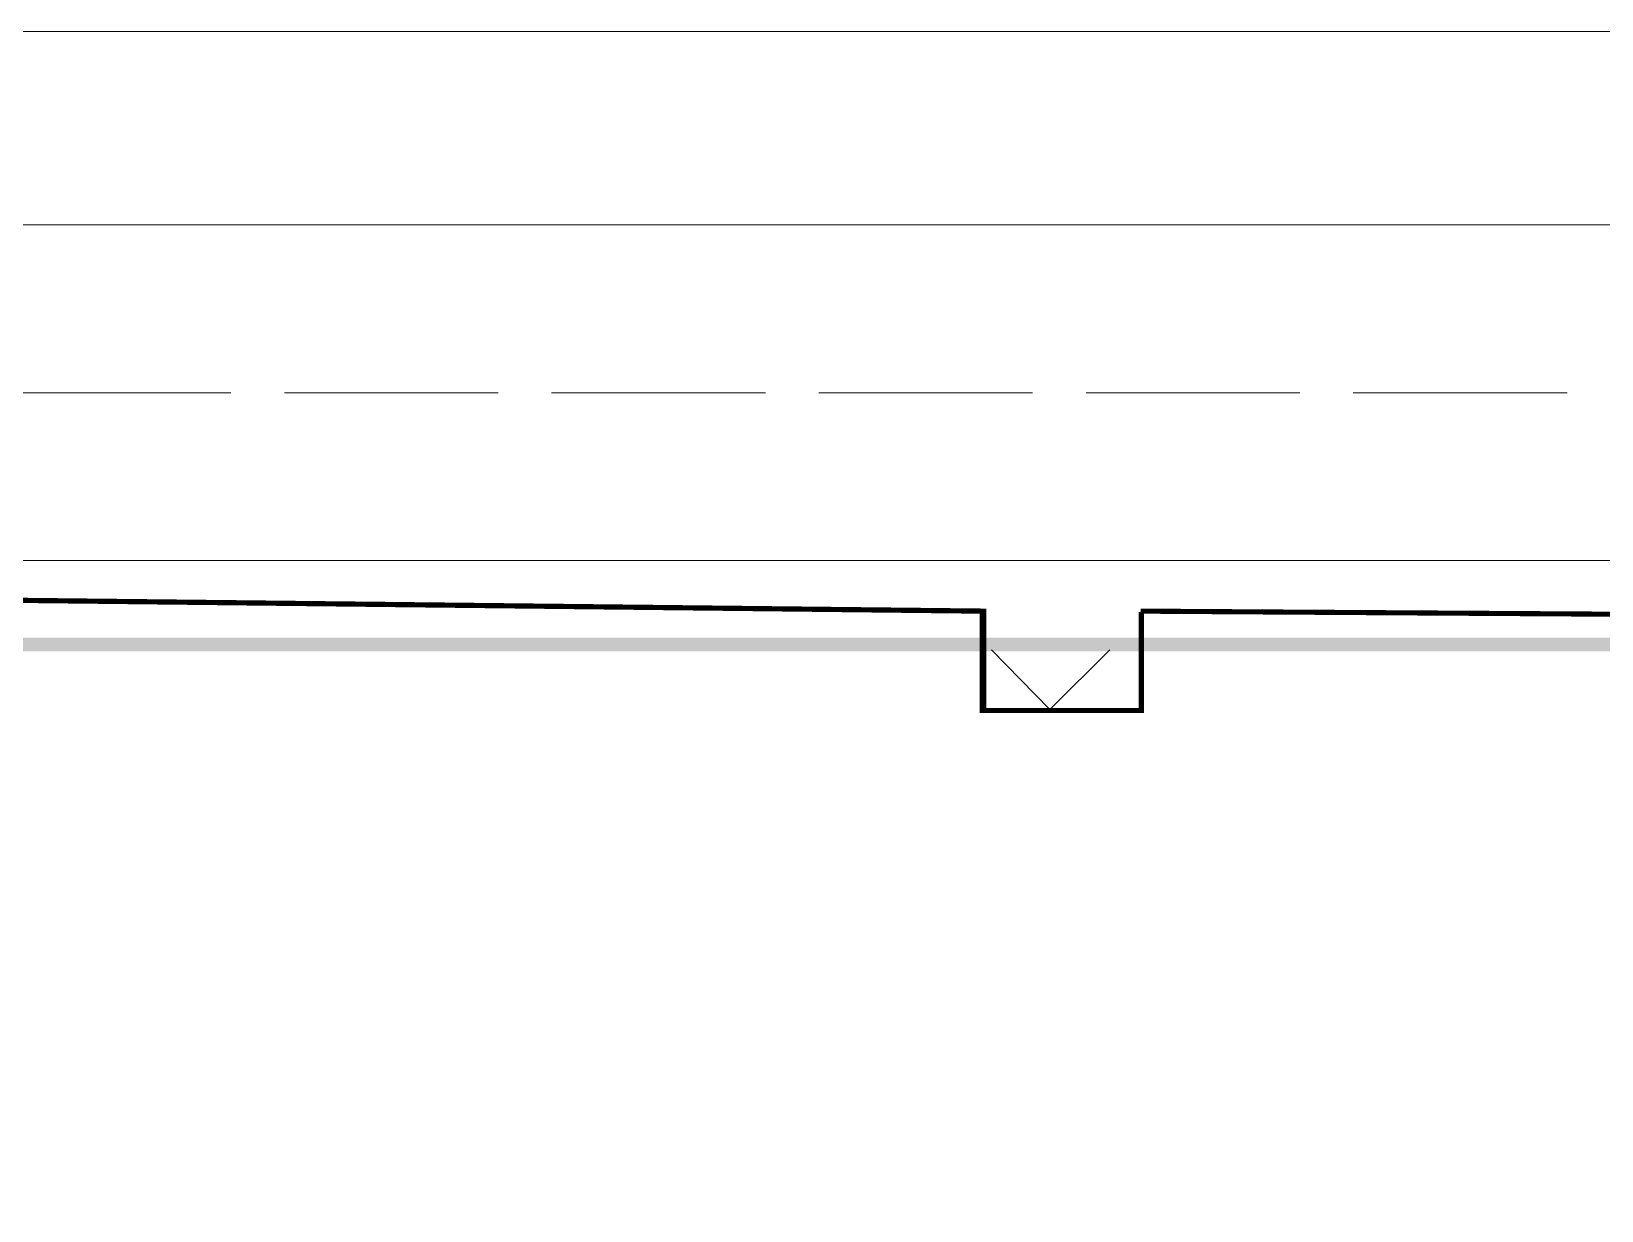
# Model space of a CAD drawing. Header units: millimetres. Extents: x 2315 to 4619, y 1334 to 1897.
# Drawn here: x 3563 to 3619, y 1462.1 to 1504.2 of the extents above; entities that cross this region are included whole.
import ezdxf

# ---------------------------------------------------------------- set-up
doc = ezdxf.new("R2010")
doc.units = ezdxf.units.MM
doc.linetypes.add('PDF_IMPORT', pattern=[1, 0.8, -0.2])
for name, color, linetype, true_color in [('PDF_0-新增征地', 7, 'Continuous', 0x00a5dd), ('PDF_改建涵洞', 9, 'Continuous', 0x808080), ('PDF_站场道路', 7, 'Continuous', 0x957000), ('PDF_转运站初步方案', 7, 'Continuous', 0x00b85c)]:
    doc.layers.add(name, color=color, linetype=linetype, true_color=true_color)

msp = doc.modelspace()

# ---------------------------------------------------------------- hatches: boundary and pattern name
at = {"layer": 'PDF_转运站初步方案', "true_color": 0x00a5dd, "transparency": 33554559}
msp.add_hatch(color=142, dxfattribs=at).paths.add_polyline_path([(3288.923, 1482.57), (3288.923, 1482.081), (4570.404, 1482.081), (4570.404, 1482.57)])

# ---------------------------------------------------------------- linework, layer by layer
at = {"layer": 'PDF_0-新增征地', "lineweight": 0}
for points in [[(3602.574, 1483.517, 0.183, 0.183, 0), (3649.729, 1483.211, 0.244, 0.244, 0), (3742.878, 1484.585, 0.183, 0.183, 0), (3802.737, 1486.082, 0.183, 0.183, 0), (3835.11, 1486.815, 0.183, 0.183, 0), (3890.938, 1487.975, 0.181, 0.181, 0), (3915.065, 1488.342, 0.191, 0.191, 0), (3917.478, 1474.415, 0.211, 0.211, 0), (3918.394, 1468.918, 0.183, 0.183, 0), (3923.403, 1468.918, 0.238, 0.238, 0), (3924.777, 1474.69, 0.209, 0.209, 0), (3926.884, 1488.464, 0.183, 0.183, 0), (3951.103, 1489.136, 0.244, 0.244, 0), (3980.3, 1489.655, 0.183, 0.183, 0), (4013.833, 1490.297, 0.183, 0.183, 0), (4054.147, 1490.785, 0.183, 0.183, 0), (4091.956, 1489.869, 0.244, 0.244, 0)], [(3422.874, 1477.592, 0.244, 0.244, 0), (3462.943, 1480.432, 0.231, 0.231, 0), (3530.651, 1485.318, 0.21, 0.21, 0), (3534.377, 1462.26, 0.183, 0.183, 0), (3539.386, 1462.26, 0.207, 0.207, 0), (3542.501, 1484.127, 0.186, 0.186, 0), (3596.955, 1483.517, 0.244, 0.244, 0), (3596.955, 1479.974, 0.183, 0.183, 0), (3602.605, 1479.974, 0.183, 0.183, 0), (3602.605, 1483.486, 0, 0, 0)]]:
    msp.add_lwpolyline(points, format="xyseb", dxfattribs=at)
at = {"layer": 'PDF_改建涵洞', "lineweight": 25}
msp.add_lwpolyline([(3597.26, 1482.142), (3599.337, 1480.004), (3601.475, 1482.142)], dxfattribs=at)
at = {"layer": 'PDF_站场道路', "lineweight": 9}
for points in [[(3323.922, 1497.29), (4289.309, 1497.29)], [(3311.889, 1485.318), (4552.263, 1485.318)]]:
    msp.add_lwpolyline(points, dxfattribs=at)
at = {"layer": 'PDF_站场道路', "linetype": 'PDF_IMPORT', "lineweight": 9, "ltscale": 9.528654}
msp.add_lwpolyline([(4542.063, 1491.304), (3317.936, 1491.304)], dxfattribs=at)
at = {"layer": 'PDF_转运站初步方案', "color": 142, "lineweight": 5, "true_color": 0x00a5dd}
msp.add_lwpolyline([(3419.942, 1504.192), (4209.904, 1504.192)], dxfattribs=at)

doc.saveas('drawing.dxf')
